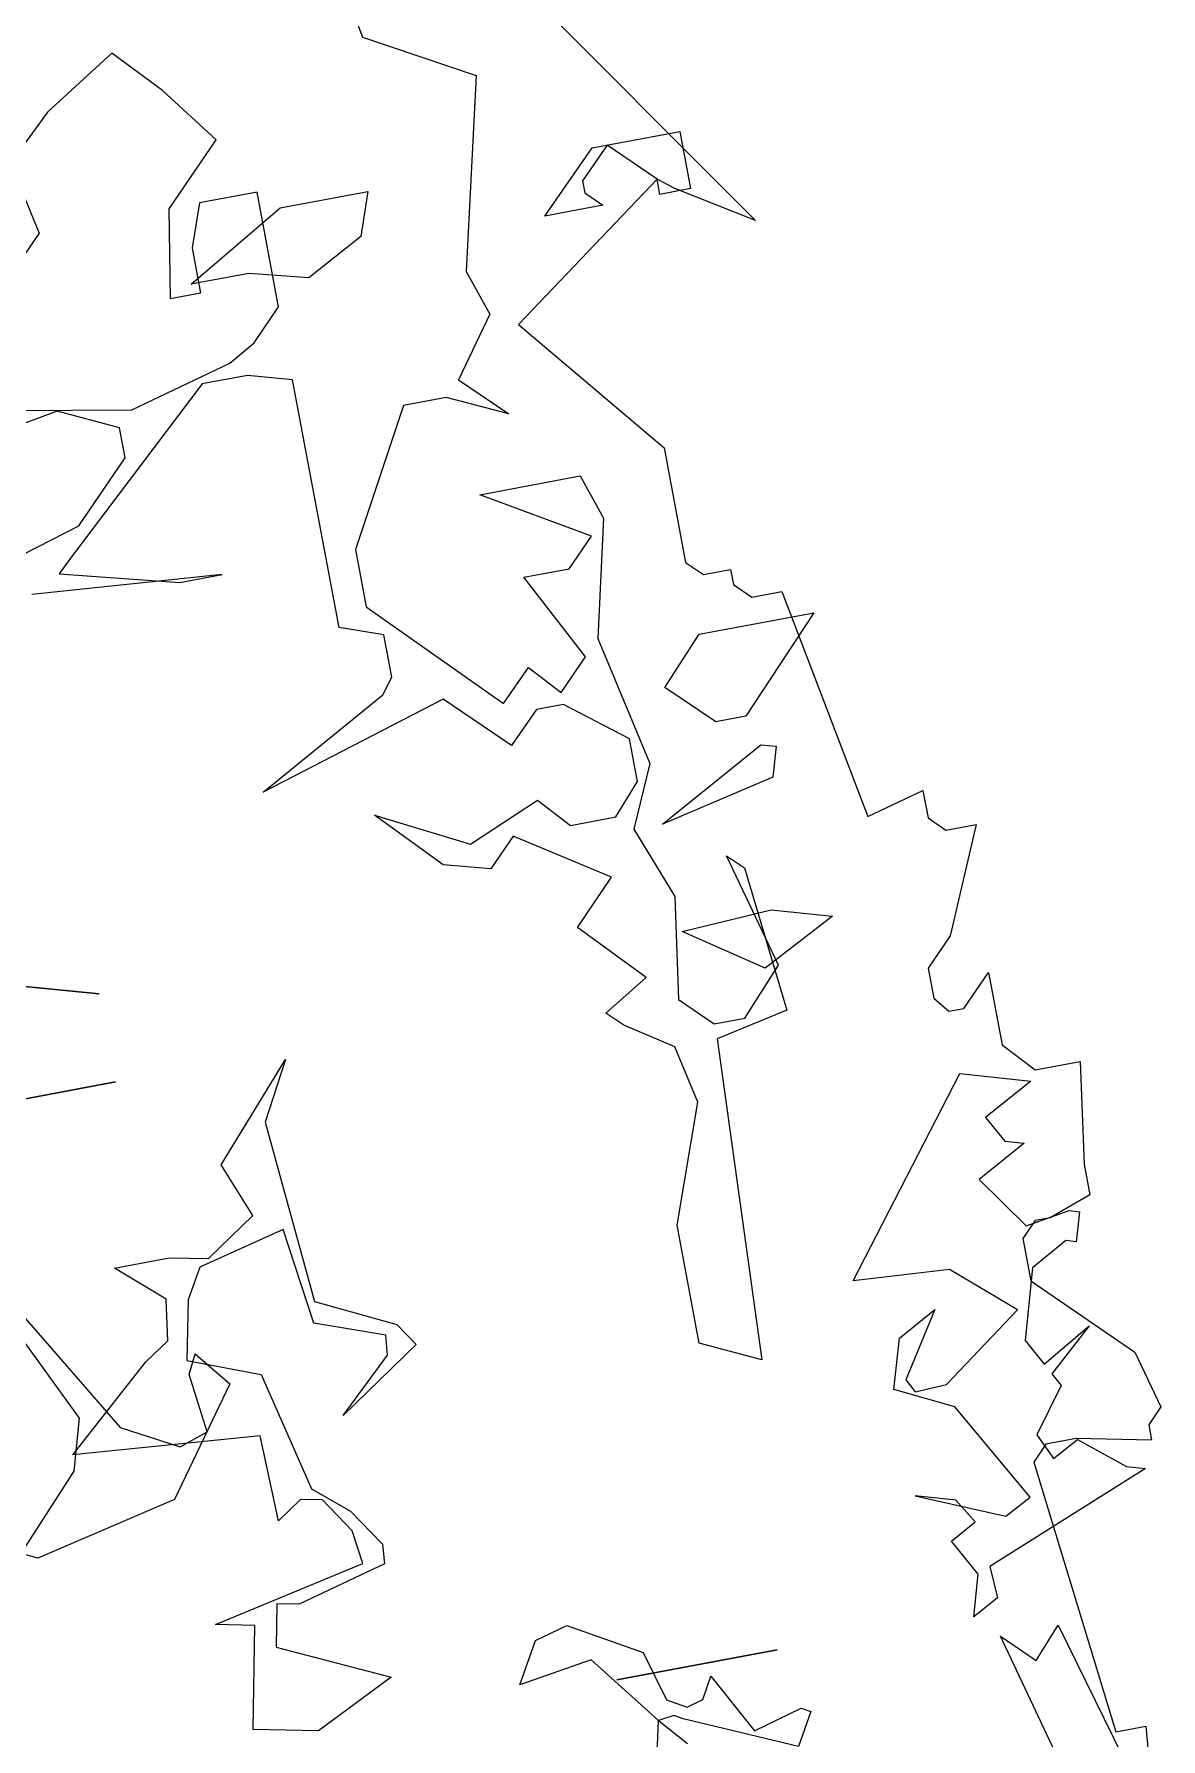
# Model space of a CAD drawing. Header units: millimetres. Extents: x 1418 to 1811, y 1796 to 1956.
# Drawn here: x 1468.331 to 1468.761, y 1886.293 to 1886.945 of the extents above; entities that cross this region are included whole.
import ezdxf

# ---------------------------------------------------------------- set-up
doc = ezdxf.new("R2010")
doc.units = ezdxf.units.MM
doc.layers.add('ARBRE', color=251, linetype='Continuous', lineweight=13)

# ---------------------------------------------------------------- blocks, each defined once
blk = doc.blocks.new('WMF26', base_point=(0, 0.0008))
at = {"color": 85}
blk.add_lwpolyline([(1.1749, -9.7168), (0.7237, -9.0548), (0.8974, -9.1643), (0.9345, -9.1931), (1.3198, -8.9165), (1.0357, -8.5666), (1.0357, -8.2908), (0.9995, -8.2546), (0.9345, -8.2546), (0.9345, -8.2183), (0.8974, -8.1813), (0.825, -8.1813), (0.7237, -7.6214), (0.5846, -7.6577), (0.5846, -7.5918), (0.5483, -7.5556), (0.4759, -7.5556), (0.5846, -7.3078), (0.6496, -7.2427), (0.6496, -7.1703), (0.6208, -7.1332), (0.5846, -7.1332), (0.5121, -7.2065), (0.5121, -7.0319), (0.4462, -6.9595), (0.3376, -6.9595), (0.3738, -6.7191), (0.3738, -6.6458), (0.4759, -6.6096), (0.5121, -6.6096), (0.5483, -6.5734), (0.5483, -6.4713), (0.3376, -6.2605), (0.3013, -6.1222), (0.3376, -6.0851), (0.3376, -6.0489), (0.5121, -6.0851), (0.5846, -6.0851), (0.6208, -6.0489), (0.5483, -5.387), (0.4759, -5.387), (0.5121, -5.0016)], dxfattribs=at)
at = {"color": 63}
for points in [[(1.5931, -9.8625), (1.5561, -9.6517), (1.3091, -9.5134), (1.4178, -9.0622), (1.3815, -8.9527), (1.4836, -8.8144), (1.3815, -8.7132), (1.5198, -8.7782), (1.6219, -8.7782), (1.7965, -8.4653), (1.7965, -8.327), (1.5198, -8.043), (1.4466, -8.1154), (1.3815, -8.043), (1.3091, -8.1154), (1.4178, -8.327), (1.3091, -8.327), (1.2432, -8.3929), (1.4836, -8.5378), (1.2432, -8.5378), (1.207, -8.4291), (1.2728, -8.1525), (1.207, -7.8396), (1.2728, -7.6939), (1.207, -7.5193), (1.2432, -7.2789), (1.1708, -7.2065), (1.0975, -7.2065), (0.9962, -7.3152), (1.0687, -7.5918), (1.0324, -7.5556), (0.9962, -7.2065), (1.1708, -7.1703), (1.207, -6.4054), (1.3453, -6.4713), (1.3453, -6.7553), (1.2432, -7.0319), (1.2728, -7.1703), (1.3815, -7.2427), (1.4178, -7.2789), (1.3091, -7.344), (1.4466, -7.4905), (1.3453, -7.5918), (1.5561, -7.7301), (1.6219, -7.6643), (1.7306, -7.6939), (1.8689, -7.8396), (1.6582, -7.7301), (1.4836, -7.8034), (1.4178, -7.7301), (1.3091, -7.7301), (1.2432, -7.8034), (1.2432, -7.9055), (1.3815, -8.0142), (1.4466, -8.0142), (1.5198, -7.9417), (1.6582, -8.0792), (2.1167, -7.9417), (1.7965, -8.1154), (1.7677, -8.1525), (1.7677, -8.2546), (1.8689, -8.2908), (1.8689, -8.8869), (1.971, -8.9165), (2.0805, -8.9165), (2.465, -8.5666), (2.4955, -8.5378), (2.2188, -8.4653), (2.1167, -8.4653), (2.5679, -8.5016)], [(2.7787, -8.5378), (2.4288, -8.6407), (2.2913, -8.7782), (2.2913, -8.8506), (2.4288, -8.9165), (2.8149, -8.8506)], [(2.8149, -8.989), (2.2551, -8.8869), (2.0072, -8.9527), (1.9414, -8.989), (1.8689, -9.0622), (1.8689, -9.3381), (2.0072, -9.3381), (2.0443, -9.2368), (2.0443, -9.1281), (2.1167, -9.1281), (2.0805, -9.3381), (1.9414, -9.4772), (2.0443, -9.6155), (2.1456, -9.7242), (2.3201, -9.6155), (2.4288, -9.5134), (2.3926, -9.3381), (2.465, -9.2656)], [(0.7739, -4.9975), (0.7377, -4.9975), (0.7015, -5.0272), (0.7739, -5.0996), (0.6644, -5.2371), (0.7739, -5.6595), (0.7015, -5.587), (0.6356, -5.6595), (0.4899, -5.1358), (0.5994, -5.0996), (0.7377, -4.9613), (0.7015, -4.823), (0.7739, -4.823), (0.7739, -4.9975), (0.7739, -4.9975)], [(1.6442, -5.4405), (1.6046, -5.6125), (1.7347, -5.783), (1.9109, -5.7566), (1.8558, -5.8521), (1.7759, -5.8735), (1.6104, -5.7772), (1.5775, -5.6578), (1.5322, -5.6315), (1.4927, -5.6422), (1.4639, -5.6932), (1.3865, -5.5467), (1.2679, -5.5788), (1.2473, -5.5673), (1.291, -5.4915), (1.547, -5.606), (1.5668, -5.6175), (1.6046, -5.6125), (1.5478, -5.5467)], [(0.5821, -6.8706), (0.5475, -6.8072), (0.5039, -6.794), (0.6241, -6.729), (0.5352, -6.6013), (0.4289, -6.6178), (0.4051, -6.6104), (0.4257, -6.5421), (0.4495, -6.5495), (0.5384, -6.5009), (0.5878, -6.3354), (0.5541, -6.272), (0.4322, -6.3412), (0.5401, -6.2465), (0.5236, -6.2152), (0.6018, -6.1115), (0.573, -6.0489), (0.5096, -6.0827), (0.4075, -5.9987), (0.3639, -5.9855), (0.7682, -5.8258), (0.764, -5.75), (0.8274, -5.7163), (0.7986, -5.8134), (0.8464, -5.9015), (0.783, -5.9361), (0.8184, -5.9946), (0.9106, -6.0226), (0.7089, -5.9353), (0.6447, -5.969), (0.7797, -6.2119), (0.9139, -6.2786), (0.8785, -6.3955), (0.7838, -6.4466), (0.8818, -6.2959), (0.8653, -6.2638), (0.7896, -6.2679), (0.592, -6.4103), (0.7319, -6.533), (0.9608, -6.5487), (0.6224, -6.9842), (0.4611, -6.9356), (0.5821, -6.8706), (0.5821, -6.8706)], [(1.2984, -5.7253), (1.6837, -5.7253), (1.2984, -5.7253), (1.2984, -5.7253)], [(3.0117, -6.2794), (2.8528, -6.4474), (2.8166, -6.5676), (2.9508, -6.8525), (2.9969, -6.8755), (3.0586, -6.8541), (3.0825, -6.9233), (2.9977, -6.9908), (2.7268, -6.5289), (2.5959, -6.4573), (2.5268, -6.4803), (2.5432, -6.6211), (2.5202, -6.6672), (2.4527, -6.5824), (2.6321, -6.3379), (2.9746, -6.2613), (3.0117, -6.2794), (3.0117, -6.2794)], [(1.0283, -7.3135), (1.2053, -7.4354), (0.9888, -7.4469), (0.8497, -7.4049), (1.0283, -7.3135), (1.0283, -7.3135)], [(0.9271, -7.754), (1.2037, -7.6931), (0.9411, -7.8347), (0.9056, -7.8248), (0.9271, -7.754), (0.9271, -7.754)]]:
    blk.add_lwpolyline(points, dxfattribs=at)
at = {"color": 106}
for points in [[(2.5498, -5.769), (2.5004, -6.0102), (2.591, -6.0291), (2.223, -6.1065), (2.2328, -6.1872), (2.2888, -6.272), (2.339, -6.2827), (2.4, -6.2424), (2.4049, -6.4482), (2.8487, -6.4861), (2.6387, -6.6697), (2.5778, -6.7092), (2.5638, -6.8064), (2.67, -6.901), (2.5391, -6.901), (2.4477, -6.8821), (2.3259, -6.9628), (2.3777, -7.0945), (2.1818, -7.311), (2.2567, -7.1744), (2.2205, -6.7364), (2.0394, -6.6466), (2.0031, -6.5923), (2.204, -6.4589), (2.0739, -6.5799), (2.0698, -6.6269), (2.2312, -6.6862), (2.2616, -6.9175), (2.4716, -6.8665), (2.5128, -6.7957), (2.5424, -6.6549), (2.3761, -6.5898), (2.3094, -6.3025), (2.2287, -6.2333), (2.1686, -6.1428), (2.1727, -6.0967), (2.3884, -6.0398), (2.4395, -6.0506), (2.4601, -5.9501), (2.2065, -5.8299), (2.3983, -5.7377), (2.5498, -5.769), (2.5498, -5.769)], [(2.586, -7.3333), (2.9055, -7.3333), (2.586, -7.3333), (2.586, -7.3333)], [(2.586, -7.5449), (2.833, -7.6173), (2.586, -7.5449), (2.586, -7.5449)], [(1.1386, -8.0092), (1.0357, -8.1179), (0.7599, -8.1179), (0.9633, -7.9071), (1.0357, -7.9071), (1.1386, -8.0092), (1.1386, -8.0092)], [(2.0624, -9.1528), (1.822, -9.2911), (1.6112, -9.2911), (1.6475, -9.1899), (1.7858, -9.1166), (1.9233, -9.1528), (2.0624, -9.1528), (2.0624, -9.1528)], [(0.9345, -9.1931), (1.0357, -9.2944), (1.1082, -9.222), (1.1082, -9.1931), (1.072, -9.1569), (1.2111, -9.1569), (1.072, -9.2944), (0.8612, -9.2944), (0.8612, -9.1569), (0.9345, -9.1569), (0.9345, -9.1931), (0.9345, -9.1931)]]:
    blk.add_lwpolyline(points, dxfattribs=at)
blk = doc.blocks.new('T2_02')
at = {"xscale": 0.3499999999999943, "yscale": 0.3499999999999943, "zscale": 0.3499999999999943}
blk.add_blockref('WMF26', (-2.2399, 1.997), dxfattribs=at)

msp = doc.modelspace()

# ---------------------------------------------------------------- block references
at = {"layer": 'ARBRE', "xscale": 0.4621142716754233, "yscale": 0.4621142716754233, "zscale": 0.4621142716754233, "rotation": 190.6551472559353}
msp.add_blockref('T2_02', (1467.80458, 1886.17115), dxfattribs=at)

doc.saveas('drawing.dxf')
